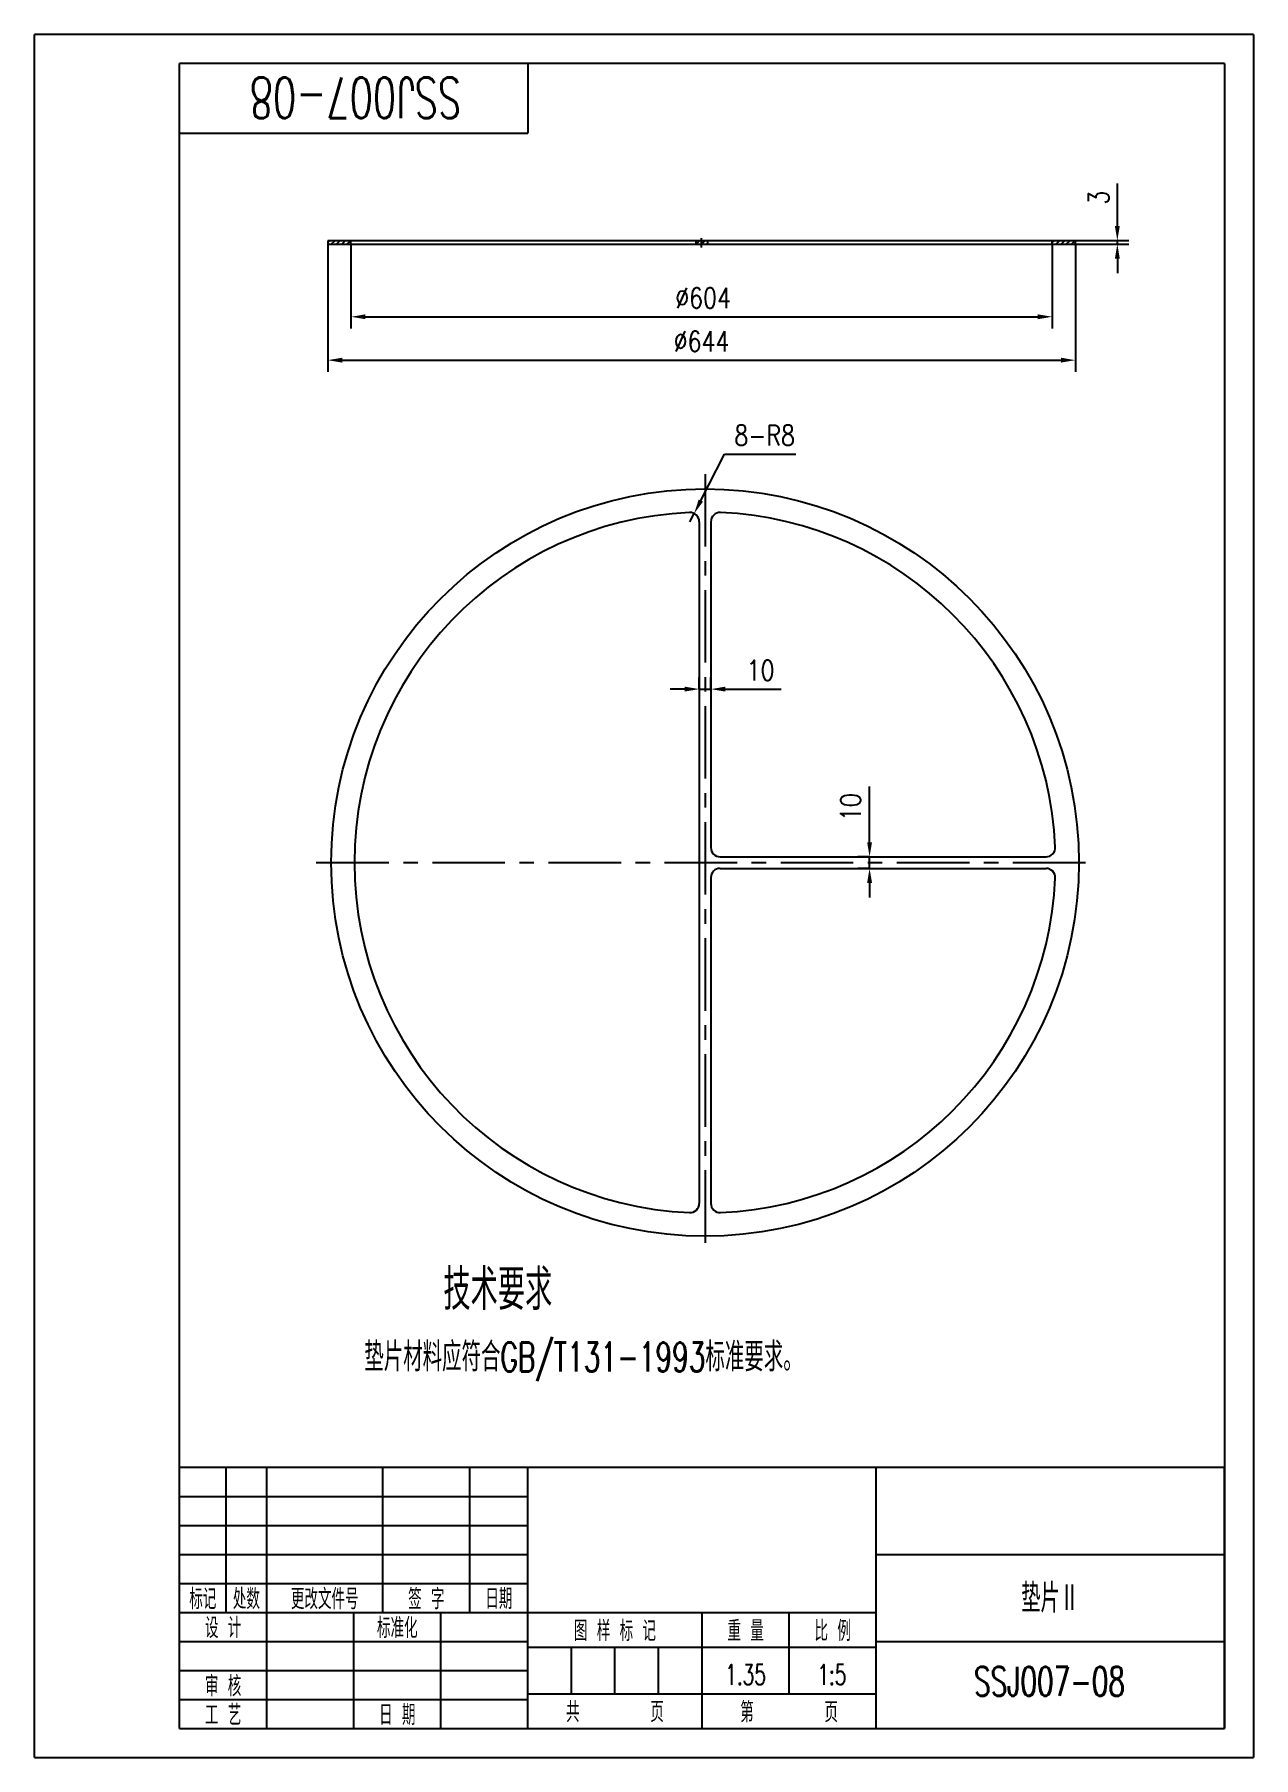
# Model space of a CAD drawing. Header units: millimetres. Extents: x -125 to 925, y -25 to 1460.
import ezdxf
from ezdxf.enums import TextEntityAlignment as Align

# ---------------------------------------------------------------- set-up
doc = ezdxf.new("R2010")
doc.units = ezdxf.units.MM
doc.header["$LTSCALE"] = 50
doc.linetypes.add('CENTER', pattern=[2, 1.25, -0.25, 0.25, -0.25])
for name, color, linetype in [('1轮廓实线层', 7, 'Continuous'), ('2细线层', 4, 'Continuous'), ('3中心线层', 1, 'CENTER'), ('5剖面线层', 2, 'Continuous'), ('6文字层', 3, 'Continuous'), ('7标注层', 4, 'Continuous'), ('图框层', 7, 'Continuous')]:
    doc.layers.add(name, color=color, linetype=linetype)
doc.styles.add('PC_TEXTSTYLE', font='romans.shx', dxfattribs={"width": 0.8, "bigfont": 'hzfs.shx'})
doc.styles.add('TH_GBDIM', font='romans.shx', dxfattribs={"width": 0.8, "bigfont": 'gbcbig.shx'})
doc.dimstyles.new('TH_GBDIM', dxfattribs={"dimscale": 5, "dimtxt": 3.5, "dimasz": 2.5, "dimexe": 2, "dimexo": 0, "dimgap": 1.5, "dimtad": 1, "dimdec": 1, "dimzin": 0, "dimdsep": 46, "dimtxsty": 'TH_GBDIM', "dimcen": 2.5, "dimclrd": 130, "dimclre": 130, "dimclrt": 3, "dimadec": 0, "dimazin": 0, "dimtfac": 0.714286, "dimtdec": 1, "dimtmove": 0, "dimatfit": 3, "dimfxl": 0, "dimtolj": 1, "dimtzin": 0, "dimlwd": -1, "dimlwe": -1, "dimarcsym": 0})
pattern_1 = [(45, (-2.969, 108.4532), (-2.245064, 2.245064), [])]

# ---------------------------------------------------------------- blocks, each defined once
blk = doc.blocks.new('*D4')
at = {"layer": '7标注层', "color": 130}
for p, q in [((147.6, 1279.3), (147.6, 1206.7)), ((751.6, 1279.3), (751.6, 1206.7)), ((160.1, 1216.7), (739.1, 1216.7))]:
    blk.add_line(p, q, dxfattribs=at)
for points in [[(160.1, 1218.8), (160.1, 1214.6), (147.6, 1216.7)], [(739.1, 1218.8), (739.1, 1214.6), (751.6, 1216.7)]]:
    blk.add_solid(points, dxfattribs=at)
at = {"layer": 'Defpoints', "color": 0}
for p in [(147.6, 1279.3), (751.6, 1279.3), (751.6, 1216.7)]:
    blk.add_point(p, dxfattribs=at)
at = {"layer": '7标注层', "color": 3, "insert": (450.9, 1233), "char_height": 17.5, "attachment_point": 5, "style": 'TH_GBDIM'}
blk.add_mtext('\\A1;%%c604{}{}', dxfattribs=at)
blk = doc.blocks.new('*D5')
at = {"layer": '7标注层', "color": 130}
for p, q in [((127.6, 1279.3), (127.6, 1169.3)), ((771.6, 1279.3), (771.6, 1169.3)), ((140.1, 1179.3), (759.1, 1179.3))]:
    blk.add_line(p, q, dxfattribs=at)
for points in [[(140.1, 1181.4), (140.1, 1177.2), (127.6, 1179.3)], [(759.1, 1181.4), (759.1, 1177.2), (771.6, 1179.3)]]:
    blk.add_solid(points, dxfattribs=at)
at = {"layer": 'Defpoints', "color": 0}
for p in [(127.6, 1279.3), (771.6, 1279.3), (771.6, 1179.3)]:
    blk.add_point(p, dxfattribs=at)
at = {"layer": '7标注层', "color": 3, "insert": (449.5, 1195.5), "char_height": 17.5, "attachment_point": 5, "style": 'TH_GBDIM'}
blk.add_mtext('\\A1;%%c644{}{}', dxfattribs=at)
blk = doc.blocks.new('*D6')
at = {"layer": '7标注层', "color": 130}
for p, q in [((435.1, 895.8), (422.6, 895.8)), ((447.6, 895.8), (447.6, 905.8)), ((447.6, 895.8), (457.6, 895.8)), ((457.6, 895.8), (457.6, 905.8)), ((470.1, 895.8), (518.2, 895.8))]:
    blk.add_line(p, q, dxfattribs=at)
for points in [[(435.1, 897.9), (435.1, 893.7), (447.6, 895.8)], [(470.1, 897.9), (470.1, 893.7), (457.6, 895.8)]]:
    blk.add_solid(points, dxfattribs=at)
at = {"layer": 'Defpoints', "color": 0}
for p in [(447.6, 895.8), (457.6, 895.8), (457.6, 895.8)]:
    blk.add_point(p, dxfattribs=at)
at = {"layer": '7标注层', "color": 3, "insert": (500.4, 912), "char_height": 17.5, "attachment_point": 5, "style": 'TH_GBDIM'}
blk.add_mtext('\\A1;10{}{}', dxfattribs=at)
blk = doc.blocks.new('*D7')
at = {"layer": '7标注层', "color": 130}
for p, q in [((448.9, 1058.3), (469.4, 1098.2)), ((469.4, 1098.2), (530.9, 1098.2)), ((439.6, 1040), (443.2, 1047.1))]:
    blk.add_line(p, q, dxfattribs=at)
blk.add_solid([(447.1, 1059.2), (450.8, 1057.3), (443.2, 1047.1)], dxfattribs=at)
at = {"layer": 'Defpoints', "color": 0}
for p in [(439.6, 1040), (443.2, 1047.1)]:
    blk.add_point(p, dxfattribs=at)
at = {"layer": '7标注层', "color": 3, "insert": (503.9, 1114.5), "char_height": 17.5, "attachment_point": 5, "style": 'TH_GBDIM'}
blk.add_mtext('\\A1;8-R8{}{}', dxfattribs=at)
blk = doc.blocks.new('*D8')
at = {"layer": '7标注层', "color": 130}
for p, q in [((807.7, 1294.8), (807.7, 1331.6)), ((771.6, 1282.3), (817.7, 1282.3)), ((771.6, 1279.3), (817.7, 1279.3)), ((807.7, 1279.3), (807.7, 1282.3)), ((807.7, 1266.8), (807.7, 1254.3))]:
    blk.add_line(p, q, dxfattribs=at)
for points in [[(805.6, 1294.8), (809.8, 1294.8), (807.7, 1282.3)], [(805.6, 1266.8), (809.8, 1266.8), (807.7, 1279.3)]]:
    blk.add_solid(points, dxfattribs=at)
at = {"layer": 'Defpoints', "color": 0}
for p in [(771.6, 1282.3), (771.6, 1279.3), (807.7, 1282.3)]:
    blk.add_point(p, dxfattribs=at)
at = {"layer": '7标注层', "color": 3, "insert": (791.5, 1319.4), "char_height": 17.5, "attachment_point": 5, "rotation": 90, "style": 'TH_GBDIM'}
blk.add_mtext('\\A1;3{}{}', dxfattribs=at)
blk = doc.blocks.new('*D9')
at = {"layer": '7标注层', "color": 130}
for p, q in [((594.3, 763.8), (594.3, 812)), ((594.3, 751.3), (584.3, 751.3)), ((594.3, 741.3), (594.3, 751.3)), ((594.3, 741.3), (584.3, 741.3)), ((594.3, 728.8), (594.3, 716.3))]:
    blk.add_line(p, q, dxfattribs=at)
for points in [[(592.2, 763.8), (596.4, 763.8), (594.3, 751.3)], [(592.2, 728.8), (596.4, 728.8), (594.3, 741.3)]]:
    blk.add_solid(points, dxfattribs=at)
at = {"layer": 'Defpoints', "color": 0}
for p in [(594.3, 751.3), (594.3, 751.3), (594.3, 741.3)]:
    blk.add_point(p, dxfattribs=at)
at = {"layer": '7标注层', "color": 3, "insert": (578, 794.1), "char_height": 17.5, "attachment_point": 5, "rotation": 90, "style": 'TH_GBDIM'}
blk.add_mtext('\\A1;10{}{}', dxfattribs=at)
blk = doc.blocks.new('PC_TITLE_BLOCK')
at = {"layer": '1轮廓实线层'}
for p, q in [((0, 45), (-180, 45)), ((-180, 0), (-180, 45)), ((-172, 20), (-172, 45)), ((-165, 20), (-165, 45)), ((-145, 20), (-145, 45)), ((-130, 20), (-130, 45)), ((-120, 0), (-120, 45)), ((-60, 30), (0, 30)), ((-180, 20), (-60, 20)), ((-165, 0), (-165, 20)), ((-150, 0), (-150, 20)), ((-135, 0), (-135, 20)), ((-90, 0), (-90, 20)), ((-75, 6), (-75, 20)), ((-60, 15), (0, 15)), ((-120, 14), (-60, 14)), ((-120, 6), (-60, 6)), ((-180, 0), (0, 0))]:
    blk.add_line(p, q, dxfattribs=at)
at = {"layer": '1轮廓实线层', "color": 7}
for p, q in [((-60, 0), (-60, 45)), ((-180, 25), (-120, 25))]:
    blk.add_line(p, q, dxfattribs=at)
at = {"layer": '2细线层'}
for p, q in [((-180, 40), (-120, 40)), ((-180, 35), (-120, 35)), ((-180, 30), (-120, 30)), ((-180, 15), (-120, 15)), ((-112.5, 6), (-112.5, 14)), ((-105, 6), (-105, 14)), ((-97.5, 6), (-97.5, 14)), ((-180, 10), (-120, 10)), ((-180, 5), (-120, 5))]:
    blk.add_line(p, q, dxfattribs=at)
at = {"layer": '图框层'}
blk.add_line((0, 0), (0, 45), dxfattribs=at)
at = {"layer": '6文字层', "style": 'PC_TEXTSTYLE', "width": 0.667}
for s, p in [('标记', (-176, 22.5)), ('处数', (-168.5, 22.5)), (' 更改文件号 ', (-155, 22.5)), (' 签 字 ', (-137.5, 22.5)), (' 日期 ', (-125, 22.5)), (' 设 计 ', (-172.5, 17.51)), (' 标准化 ', (-142.5, 17.51)), (' 图 样 标 记 ', (-105, 17)), (' 重 量 ', (-82.5, 17)), (' 比 例 ', (-67.5, 17)), (' 审 核 ', (-172.5, 7.5)), (' 工 艺 ', (-172.5, 2.5)), (' 日 期 ', (-142.5, 2.5)), ('共       页', (-105, 3)), ('第       页', (-75, 3))]:
    blk.add_text(s, height=3.5, dxfattribs=at).set_placement(p, align=Align.MIDDLE)
at = {"layer": '6文字层', "style": 'PC_TEXTSTYLE', "flags": 8}
for tag, height, width, p, p2 in [('企业名称', 5, 1.98445, (-54.29, 34.82), (-5.27, 34.82)), ('产品名称或材料标记', 7, 0.600652, (-113.46, 28.64), (-66.42, 28.64)), ('图样名称', 5, 2.004495, (-54.79, 19.98), (-5.27, 19.98)), ('标准化', 3.5, 1.023147, (-133.83, 15.37), (-120.75, 15.37)), ('审核', 3.5, 1.579393, (-163.99, 5.37), (-150.63, 5.37)), ('重量', 3.5, 1.408247, (-88.46, 7.54), (-76.55, 7.54)), ('比例', 3.5, 1.385287, (-73.35, 7.54), (-61.93, 7.54)), ('图样代号', 5, 2.006536, (-54.79, 5.63), (-5.52, 5.63)), ('工艺', 3.5, 1.621807, (-164.21, 0.37), (-150.89, 0.37)), ('日期', 3.5, 1.560088, (-133.83, 0.37), (-120.75, 0.37)), ('共几页', 3.5, 0.557144, (-108.07, 0.63), (-101.05, 0.63))]:
    blk.add_attdef(tag, text='', height=height, dxfattribs=dict(at, width=width)).set_placement(p, p2, align=Align.FIT)
at = {"layer": '6文字层', "style": 'PC_TEXTSTYLE', "width": 6.250326, "flags": 8}
blk.add_attdef('设计', text='', height=3.5, rotation=359.89, dxfattribs=at).set_placement((-164.23, 15.37), (-150.37, 15.35), align=Align.FIT)
at = {"layer": '6文字层', "color": 3, "style": 'PC_TEXTSTYLE', "width": 0.56476, "flags": 8}
blk.add_attdef('第几页', text='', height=3.5, dxfattribs=at).set_placement((-78.29, 0.75), (-71.16, 0.75), align=Align.FIT)
at = {"layer": '6文字层', "ltscale": 10, "style": 'PC_TEXTSTYLE', "flags": 1}
blk.add_attdef('图纸张数', (-58.68, -0.49), '', height=2.5, dxfattribs=at)
blk = doc.blocks.new('PC_TYDH_BLOCK')
for p in [(60, 0), (0, -12)]:
    blk.add_line(p, (60, -12))
at = {"layer": '6文字层', "style": 'PC_TEXTSTYLE', "width": 1.625933}
blk.add_attdef('图样代号', text='', height=7, rotation=180, dxfattribs=at).set_placement((58.24, -2.4), (2.35, -2.4), align=Align.FIT)

msp = doc.modelspace()

# ---------------------------------------------------------------- hatches: boundary and pattern name
at = {"layer": '5剖面线层'}
h = msp.add_hatch(dxfattribs=at)
h.set_pattern_fill('ANSI31', color=256, style=0)
h.set_pattern_definition(pattern_1)
h.paths.add_polyline_path([(147.6, 1279.27), (147.6, 1282.27), (127.6, 1282.27), (127.6, 1279.27)])
h = msp.add_hatch(dxfattribs=at)
h.set_pattern_fill('ANSI31', color=256, style=0)
h.set_pattern_definition(pattern_1)
h.paths.add_polyline_path([(454.6, 1282.27), (449.6, 1282.27), (449.6, 1279.27), (454.6, 1279.27)])
h.paths.add_polyline_path([(449.6, 1282.27), (444.6, 1282.27), (444.6, 1279.27), (449.6, 1279.27)])
h = msp.add_hatch(dxfattribs=at)
h.set_pattern_fill('ANSI31', color=256, style=0)
h.set_pattern_definition(pattern_1)
h.paths.add_polyline_path([(771.6, 1282.27), (751.6, 1282.27), (751.6, 1279.27), (771.6, 1279.27)])

# ---------------------------------------------------------------- linework, layer by layer
for p, q in [((771.6, 1282.27), (127.6, 1282.27)), ((127.6, 1282.27), (127.6, 1279.27)), ((127.6, 1279.27), (771.6, 1279.27)), ((147.6, 1279.27), (147.6, 1282.27)), ((444.6, 1282.27), (444.6, 1279.27)), ((454.6, 1282.27), (454.6, 1279.27)), ((751.6, 1279.27), (751.6, 1282.27)), ((771.6, 1279.27), (771.6, 1282.27)), ((447.57, 1040.02), (447.57, 452.6)), ((457.57, 1040.02), (457.57, 759.31)), ((465.57, 751.31), (746.28, 751.31)), ((457.57, 733.31), (457.57, 452.6)), ((465.57, 741.31), (746.28, 741.31))]:
    msp.add_line(p, q)
msp.add_circle((452.57, 746.31), 322)
for centre, radius, start, end in [((452.57, 746.31), 302, 92.53431, 267.46569), ((439.57, 1040.02), 8, 0, 92.53431), ((465.57, 1040.02), 8, 87.46569, 180), ((452.57, 746.31), 302, 2.53431, 87.46569), ((465.57, 759.31), 8, 180, 270), ((746.28, 759.31), 8, 270, 2.53431), ((465.57, 733.31), 8, 90, 180), ((452.57, 746.31), 302, 272.53431, 357.46569), ((746.28, 733.31), 8, 357.46569, 90), ((439.57, 452.6), 8, 267.46569, 0), ((465.57, 452.6), 8, 180, 272.53431)]:
    msp.add_arc(centre, radius, start, end)
at = {"layer": '1轮廓实线层'}
for p, q in [((0, 0), (0, 1435)), ((900, 1435), (0, 1435)), ((900, 1435), (900, 0)), ((0, 0), (900, 0))]:
    msp.add_line(p, q, dxfattribs=at)
at = {"layer": '2细线层'}
for p, q in [((-125, -25), (-125, 1460)), ((925, 1460), (-125, 1460)), ((925, 1460), (925, -25)), ((-125, -25), (925, -25))]:
    msp.add_line(p, q, dxfattribs=at)
at = {"layer": '3中心线层'}
for p, q in [((449.6, 1276.43), (449.6, 1284.4)), ((452.57, 1081.15), (452.57, 411.47)), ((117.73, 746.31), (787.41, 746.31))]:
    msp.add_line(p, q, dxfattribs=at)

# ---------------------------------------------------------------- block references
at = {"layer": '图框层'}
ref = msp.add_blockref('PC_TYDH_BLOCK', (0, 1435), dxfattribs=dict(at, xscale=5, yscale=5, zscale=5))
ref.add_attrib('图样代号', 'SSJ007-08', dxfattribs={"layer": '6文字层', "height": 35, "rotation": 180, "style": 'PC_TEXTSTYLE', "width": 0.667}).set_placement((151.46, 1422.98), align=Align.CENTER)
ref = msp.add_blockref('PC_TITLE_BLOCK', (900, 0), dxfattribs=dict(at, xscale=5, yscale=5, zscale=5))
ref.add_attrib('重量', '1.35', dxfattribs={"layer": '6文字层', "height": 17.5, "style": 'PC_TEXTSTYLE', "width": 0.667}).set_placement((487.49, 37.71), align=Align.CENTER)
ref.add_attrib('图样代号', 'SSJ007-08', dxfattribs={"layer": '6文字层', "height": 25, "style": 'PC_TEXTSTYLE', "width": 0.667}).set_placement((749.25, 28.15), align=Align.CENTER)
ref.add_attrib('图样名称', '垫片Ⅱ', dxfattribs={"layer": '6文字层', "height": 25, "style": 'PC_TEXTSTYLE', "width": 0.667}).set_placement((749.87, 99.89), align=Align.CENTER)
ref.add_attrib('比例', '1:5', dxfattribs={"layer": '6文字层', "height": 17.5, "style": 'PC_TEXTSTYLE', "width": 0.667}).set_placement((561.79, 37.71), align=Align.CENTER)

# ---------------------------------------------------------------- texts
at = {"layer": '6文字层', "style": 'PC_TEXTSTYLE', "width": 0.67}
msp.add_text('技术要求', height=35, dxfattribs=at).set_placement((274.1, 350.28), align=Align.BOTTOM_CENTER)
msp.add_text('垫片材料应符合GB/T131-1993标准要求。', height=25, dxfattribs=at).set_placement((159.1, 300.28), align=Align.BOTTOM_LEFT)

# ---------------------------------------------------------------- dimensions: what is measured, and where the dimension line sits
at = {"layer": '7标注层'}
for base, p1, p2, text, picture, middle in [((807.72, 1282.27), (771.6, 1279.27), (771.6, 1282.27), '3{}{}', '*D8', (791.47, 1319.44)), ((594.29, 751.31), (594.29, 741.31), (594.29, 751.31), '10{}{}', '*D9', (578.04, 794.14))]:
    dim = msp.add_linear_dim(base=base, p1=p1, p2=p2, angle=90, text=text, dimstyle='TH_GBDIM', override={"dimgap": 1.5, "dimtad": 1, "dimjust": 0, "dimse1": 0, "dimse2": 0, "dimsd1": 0, "dimsd2": 0, "dimclrt": 3, "dimtvp": 0}, dxfattribs=at)
    dim.commit()
    dim.dimension.update_dxf_attribs({"geometry": picture, "text_midpoint": middle})
for base, p1, p2, text, picture, middle in [((771.6, 1179.3), (127.6, 1279.27), (771.6, 1279.27), '%%c644{}{}', '*D5', (449.47, 1179.3)), ((751.6, 1216.7), (147.6, 1279.27), (751.6, 1279.27), '%%c604{}{}', '*D4', (450.91, 1216.7))]:
    dim = msp.add_linear_dim(base=base, p1=p1, p2=p2, text=text, dimstyle='TH_GBDIM', override={"dimgap": 1.5, "dimtad": 1, "dimjust": 0, "dimse1": 0, "dimse2": 0, "dimsd1": 0, "dimsd2": 0, "dimclrt": 3, "dimtvp": 0}, dxfattribs=at)
    dim.commit()
    dim.dimension.update_dxf_attribs({"geometry": picture, "text_midpoint": middle, "dimtype": 160})
dim = msp.add_radius_dim(center=(439.57, 1040.02), mpoint=(443.22, 1047.14), text='8-R8{}{}', dimstyle='TH_GBDIM', override={"dimtoh": 1, "dimsd1": 0, "dimclrt": 3, "dimtofl": 1, "dimatfit": 0}, dxfattribs=at)
dim.commit()
dim.dimension.update_dxf_attribs({"geometry": '*D7', "text_midpoint": (503.89, 1098.21), "dimtype": 164})
dim = msp.add_linear_dim(base=(457.57, 895.79), p1=(447.57, 895.79), p2=(457.57, 895.79), text='10{}{}', dimstyle='TH_GBDIM', override={"dimgap": 1.5, "dimtad": 1, "dimjust": 0, "dimse1": 0, "dimse2": 0, "dimsd1": 0, "dimsd2": 0, "dimclrt": 3, "dimtvp": 0}, dxfattribs=at)
dim.commit()
dim.dimension.update_dxf_attribs({"geometry": '*D6', "text_midpoint": (500.4, 912.04)})

doc.saveas('drawing.dxf')
